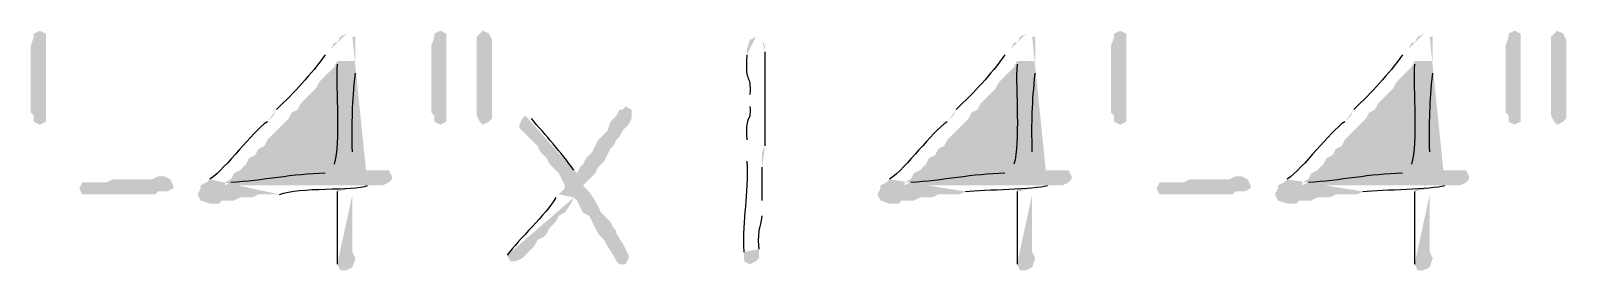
# Model space of a CAD drawing. Header units: inches. Extents: x -167 to 6071, y -6287 to -2731.
# Drawn here: x 613.98 to 640.97, y -5986.82 to -5982.6 of the extents above; entities that cross this region are included whole.
import ezdxf

# ---------------------------------------------------------------- set-up
doc = ezdxf.new("R2010")
doc.units = ezdxf.units.IN
doc.header["$LTSCALE"] = 96
doc.header["$MEASUREMENT"] = 0
doc.layers.add('PDF_Geometry', color=7, linetype='Continuous', true_color=0x4a4a4a)
doc.layers.add('PDF_Solid Fills', color=7, linetype='Continuous')

msp = doc.modelspace()

# ---------------------------------------------------------------- hatches: boundary and pattern name
at = {"layer": 'PDF_Solid Fills', "transparency": 33554559}
for points in [[(614.25, -5982.869), (614.25, -5984.202), (614.143, -5984.255), (614.037, -5984.202), (614.037, -5984.095), (613.983, -5984.042), (613.983, -5982.869), (614.037, -5982.709), (614.037, -5982.655), (614.143, -5982.602), (614.25, -5982.655)], [(621.183, -5982.602), (621.077, -5982.655), (621.077, -5982.709), (621.023, -5982.869), (621.023, -5984.042), (621.077, -5984.095), (621.077, -5984.202), (621.183, -5984.255), (621.29, -5984.202), (621.29, -5982.655)], [(621.93, -5982.602), (621.877, -5982.655), (621.823, -5982.709), (621.823, -5984.095), (621.877, -5984.202), (621.93, -5984.255), (622.037, -5984.202), (622.09, -5984.149), (622.09, -5982.762), (622.037, -5982.655)], [(633.237, -5982.869), (633.237, -5984.202), (633.13, -5984.255), (633.023, -5984.202), (633.023, -5984.095), (632.97, -5984.042), (632.97, -5982.869), (633.023, -5982.709), (633.023, -5982.655), (633.13, -5982.602), (633.237, -5982.655)], [(640.063, -5982.602), (639.957, -5982.655), (639.957, -5982.709), (639.903, -5982.869), (639.903, -5984.042), (639.957, -5984.095), (639.957, -5984.202), (640.063, -5984.255), (640.17, -5984.202), (640.17, -5982.655)], [(640.81, -5982.602), (640.757, -5982.655), (640.703, -5982.709), (640.703, -5984.095), (640.757, -5984.202), (640.81, -5984.255), (640.917, -5984.202), (640.97, -5984.149), (640.97, -5982.762), (640.917, -5982.655)], [(624.437, -5983.935), (624.383, -5983.989), (624.33, -5983.989), (624.277, -5984.095), (624.17, -5984.202), (624.117, -5984.362), (624.063, -5984.415), (623.957, -5984.522), (623.85, -5984.735), (623.743, -5984.842), (623.69, -5984.949), (623.637, -5985.002), (623.583, -5985.109), (623.263, -5985.109), (623.317, -5985.215), (623.37, -5985.322), (623.37, -5985.375), (623.263, -5985.482), (623.53, -5985.535), (623.583, -5985.589), (623.637, -5985.695), (623.69, -5985.802), (623.797, -5985.855), (623.85, -5985.962), (623.957, -5986.175), (624.063, -5986.282), (624.117, -5986.389), (624.223, -5986.549), (624.277, -5986.655), (624.33, -5986.709), (624.437, -5986.709), (624.49, -5986.602), (624.49, -5986.549), (624.437, -5986.442), (624.383, -5986.335), (624.277, -5986.175), (624.277, -5986.122), (624.223, -5986.069), (624.17, -5985.962), (624.117, -5985.909), (624.01, -5985.802), (623.957, -5985.695), (623.903, -5985.589), (623.797, -5985.429), (623.69, -5985.322), (623.903, -5985.109), (623.957, -5985.002), (624.063, -5984.895), (624.17, -5984.682), (624.223, -5984.629), (624.277, -5984.522), (624.33, -5984.469), (624.383, -5984.362), (624.49, -5984.255), (624.543, -5984.149), (624.543, -5983.989)], [(616.33, -5985.162), (616.223, -5985.162), (616.117, -5985.215), (615.423, -5985.215), (615.317, -5985.269), (614.89, -5985.269), (614.837, -5985.375), (614.89, -5985.482), (616.17, -5985.482), (616.223, -5985.429), (616.383, -5985.429), (616.49, -5985.375), (616.49, -5985.322), (616.437, -5985.215)], [(635.263, -5985.162), (635.157, -5985.162), (635.05, -5985.215), (634.357, -5985.215), (634.25, -5985.269), (633.823, -5985.269), (633.77, -5985.375), (633.823, -5985.482), (635.103, -5985.482), (635.157, -5985.429), (635.317, -5985.429), (635.423, -5985.375), (635.423, -5985.322), (635.37, -5985.215)]]:
    msp.add_hatch(color=256, dxfattribs=at).paths.add_polyline_path(points)
h = msp.add_hatch(color=256, dxfattribs=at)
h.paths.add_polyline_path([(619.53, -5982.655), (619.423, -5982.709), (619.37, -5982.815), (619.317, -5982.815), (619.263, -5982.922), (619.157, -5983.029)], flags=0)
h.paths.add_polyline_path([(618.303, -5983.989), (618.25, -5984.095), (618.143, -5984.202)], flags=0)
h.paths.add_polyline_path([(617.13, -5985.215), (617.077, -5985.269), (616.97, -5985.322), (616.97, -5985.375), (616.917, -5985.482), (616.97, -5985.589), (617.13, -5985.642), (617.29, -5985.642), (617.343, -5985.589), (617.557, -5985.589), (617.663, -5985.535), (617.877, -5985.535), (617.983, -5985.482), (618.357, -5985.482)], flags=0)
h.paths.add_polyline_path([(619.903, -5985.322), (620.17, -5985.322), (617.397, -5985.322), (617.397, -5985.269), (617.503, -5985.215), (617.557, -5985.109), (617.663, -5985.055), (617.77, -5984.949), (617.823, -5984.842), (617.93, -5984.789), (617.983, -5984.682), (618.09, -5984.629), (618.143, -5984.522), (618.25, -5984.415), (618.303, -5984.362), (618.41, -5984.255), (618.517, -5984.149), (618.57, -5984.042), (618.677, -5983.989), (618.73, -5983.882), (618.837, -5983.775), (618.89, -5983.722), (618.997, -5983.615), (619.05, -5983.509), (619.157, -5983.402), (619.21, -5983.349), (619.317, -5983.242), (619.37, -5983.135), (619.69, -5983.135), (619.69, -5982.709), (619.637, -5982.709)], flags=0)
h = msp.add_hatch(color=256, dxfattribs=at)
h.paths.add_polyline_path([(631.477, -5982.655), (631.37, -5982.709), (631.317, -5982.815), (631.263, -5982.815), (631.21, -5982.922), (631.103, -5983.029)], flags=0)
h.paths.add_polyline_path([(630.25, -5983.989), (630.197, -5984.095), (630.09, -5984.202)], flags=0)
h.paths.add_polyline_path([(629.077, -5985.215), (629.023, -5985.269), (628.917, -5985.322), (628.917, -5985.375), (628.863, -5985.482), (628.917, -5985.589), (629.077, -5985.642), (629.237, -5985.642), (629.29, -5985.589), (629.503, -5985.589), (629.61, -5985.535), (629.823, -5985.535), (629.93, -5985.482), (630.303, -5985.482), (630.41, -5985.429)], flags=0)
h.paths.add_polyline_path([(631.85, -5985.322), (632.117, -5985.322), (629.343, -5985.322), (629.343, -5985.269), (629.45, -5985.215), (629.503, -5985.109), (629.61, -5985.055), (629.717, -5984.949), (629.77, -5984.842), (629.877, -5984.789), (629.93, -5984.682), (630.037, -5984.629), (630.09, -5984.522), (630.197, -5984.415), (630.25, -5984.362), (630.357, -5984.255), (630.463, -5984.149), (630.517, -5984.042), (630.623, -5983.989), (630.677, -5983.882), (630.783, -5983.775), (630.837, -5983.722), (630.943, -5983.615), (630.997, -5983.509), (631.103, -5983.402), (631.157, -5983.349), (631.263, -5983.242), (631.317, -5983.135), (631.637, -5983.135), (631.637, -5982.709), (631.583, -5982.709)], flags=0)
h = msp.add_hatch(color=256, dxfattribs=at)
h.paths.add_polyline_path([(638.463, -5982.655), (638.357, -5982.709), (638.303, -5982.815), (638.25, -5982.815), (638.197, -5982.922), (638.09, -5983.029)], flags=0)
h.paths.add_polyline_path([(637.237, -5983.989), (637.183, -5984.095), (637.077, -5984.202)], flags=0)
h.paths.add_polyline_path([(636.063, -5985.215), (636.01, -5985.269), (635.903, -5985.322), (635.903, -5985.375), (635.85, -5985.482), (635.903, -5985.589), (636.063, -5985.642), (636.223, -5985.642), (636.277, -5985.589), (636.49, -5985.589), (636.597, -5985.535), (636.81, -5985.535), (636.917, -5985.482), (637.29, -5985.482), (637.397, -5985.429)], flags=0)
h.paths.add_polyline_path([(638.837, -5985.322), (639.103, -5985.322), (636.33, -5985.322), (636.33, -5985.269), (636.437, -5985.215), (636.49, -5985.109), (636.597, -5985.055), (636.703, -5984.949), (636.757, -5984.842), (636.863, -5984.789), (636.917, -5984.682), (637.023, -5984.629), (637.077, -5984.522), (637.183, -5984.415), (637.237, -5984.362), (637.343, -5984.255), (637.45, -5984.149), (637.503, -5984.042), (637.61, -5983.989), (637.663, -5983.882), (637.77, -5983.775), (637.823, -5983.722), (637.93, -5983.615), (637.983, -5983.509), (638.09, -5983.402), (638.143, -5983.349), (638.25, -5983.242), (638.303, -5983.135), (638.623, -5983.135), (638.623, -5982.709), (638.57, -5982.709)], flags=0)
h = msp.add_hatch(color=256, dxfattribs=at)
h.paths.add_polyline_path([(626.73, -5982.709), (626.623, -5982.762), (626.57, -5982.922), (626.57, -5983.029)], flags=0)
h.paths.add_polyline_path([(626.623, -5983.722), (626.623, -5983.935)], flags=0)
h.paths.add_polyline_path([(626.57, -5984.522), (626.57, -5984.895)], flags=0)
h.paths.add_polyline_path([(626.517, -5986.495), (626.517, -5986.655), (626.623, -5986.709), (626.73, -5986.655), (626.783, -5986.602), (626.783, -5986.442)], flags=0)
h.paths.add_polyline_path([(626.837, -5985.855), (626.837, -5985.589)], flags=0)
h.paths.add_polyline_path([(626.837, -5985.002), (626.837, -5984.735), (626.89, -5984.629)], flags=0)
h.paths.add_polyline_path([(626.89, -5982.975), (626.89, -5982.869), (626.837, -5982.762)], flags=0)
h = msp.add_hatch(color=256, dxfattribs=at)
h.paths.add_polyline_path([(619.69, -5983.135), (619.37, -5983.135), (619.37, -5983.189)], flags=0)
h.paths.add_polyline_path([(619.317, -5984.949), (619.317, -5985.109), (619.157, -5985.109)], flags=0)
h.paths.add_polyline_path([(617.503, -5985.269), (617.397, -5985.322), (620.17, -5985.322), (620.277, -5985.269), (620.33, -5985.215), (620.33, -5985.162), (620.277, -5985.055), (619.637, -5985.055), (619.637, -5984.735)], flags=0)
h.paths.add_polyline_path([(619.69, -5983.349), (619.69, -5983.242)], flags=0)
h = msp.add_hatch(color=256, dxfattribs=at)
h.paths.add_polyline_path([(631.637, -5983.135), (631.317, -5983.135), (631.317, -5983.189)], flags=0)
h.paths.add_polyline_path([(631.263, -5984.949), (631.263, -5985.109), (631.103, -5985.109)], flags=0)
h.paths.add_polyline_path([(629.45, -5985.269), (629.343, -5985.322), (632.117, -5985.322), (632.223, -5985.269), (632.277, -5985.215), (632.277, -5985.162), (632.223, -5985.055), (631.583, -5985.055), (631.583, -5984.735)], flags=0)
h.paths.add_polyline_path([(631.637, -5983.349), (631.637, -5983.242)], flags=0)
h = msp.add_hatch(color=256, dxfattribs=at)
h.paths.add_polyline_path([(638.623, -5983.135), (638.303, -5983.135), (638.303, -5983.189)], flags=0)
h.paths.add_polyline_path([(638.25, -5984.949), (638.25, -5985.109), (638.09, -5985.109)], flags=0)
h.paths.add_polyline_path([(636.437, -5985.269), (636.33, -5985.322), (639.103, -5985.322), (639.21, -5985.269), (639.263, -5985.215), (639.263, -5985.162), (639.21, -5985.055), (638.57, -5985.055), (638.57, -5984.735)], flags=0)
h.paths.add_polyline_path([(638.623, -5983.349), (638.623, -5983.242)], flags=0)
h = msp.add_hatch(color=256, dxfattribs=at)
h.paths.add_polyline_path([(622.677, -5984.095), (622.623, -5984.149), (622.57, -5984.255), (622.57, -5984.309), (622.623, -5984.362), (622.73, -5984.469), (622.89, -5984.629), (622.943, -5984.735), (623.05, -5984.842), (623.103, -5984.949), (623.21, -5985.055), (623.263, -5985.109), (623.583, -5985.109), (623.53, -5985.055)], flags=0)
h.paths.add_polyline_path([(622.783, -5984.149), (622.73, -5984.149)], flags=0)
h = msp.add_hatch(color=256, dxfattribs=at)
h.paths.add_polyline_path([(619.637, -5985.375), (619.37, -5985.375), (619.37, -5985.429)], flags=0)
h.paths.add_polyline_path([(619.37, -5986.709), (619.423, -5986.815), (619.53, -5986.815), (619.637, -5986.762), (619.69, -5986.602), (619.637, -5986.495), (619.637, -5985.482)], flags=0)
h = msp.add_hatch(color=256, dxfattribs=at)
h.paths.add_polyline_path([(623.263, -5985.482), (623.21, -5985.535)], flags=0)
h.paths.add_polyline_path([(622.357, -5986.549), (622.41, -5986.655), (622.517, -5986.655), (622.623, -5986.602), (622.73, -5986.495), (622.837, -5986.389), (622.89, -5986.282), (622.997, -5986.229), (623.05, -5986.175), (623.103, -5986.069), (623.21, -5985.962), (623.263, -5985.855), (623.37, -5985.802), (623.477, -5985.642), (623.53, -5985.535)], flags=0)
h = msp.add_hatch(color=256, dxfattribs=at)
h.paths.add_polyline_path([(631.583, -5985.375), (631.317, -5985.375), (631.317, -5985.429)], flags=0)
h.paths.add_polyline_path([(631.317, -5986.709), (631.37, -5986.815), (631.477, -5986.815), (631.583, -5986.762), (631.637, -5986.602), (631.583, -5986.495), (631.583, -5985.482)], flags=0)
h = msp.add_hatch(color=256, dxfattribs=at)
h.paths.add_polyline_path([(638.57, -5985.375), (638.303, -5985.375), (638.303, -5985.429)], flags=0)
h.paths.add_polyline_path([(638.303, -5986.709), (638.357, -5986.815), (638.463, -5986.815), (638.57, -5986.762), (638.623, -5986.602), (638.57, -5986.495), (638.57, -5985.482)], flags=0)

# ---------------------------------------------------------------- linework, layer by layer
at = {"layer": 'PDF_Geometry', "color": 7}
for points in [[(619.157, -5983.029), (618.91, -5983.378), (618.618, -5983.679), (618.303, -5983.989)], [(619.37, -5983.189), (619.341, -5983.64), (619.43, -5984.564), (619.317, -5984.949)], [(626.57, -5983.029), (626.531, -5983.591), (626.648, -5983.325), (626.623, -5983.722)], [(626.89, -5984.629), (626.89, -5984.078), (626.89, -5983.527), (626.89, -5982.975)], [(631.103, -5983.029), (630.856, -5983.378), (630.565, -5983.679), (630.25, -5983.989)], [(631.317, -5983.189), (631.287, -5983.641), (631.377, -5984.564), (631.263, -5984.949)], [(638.09, -5983.029), (637.843, -5983.378), (637.551, -5983.679), (637.237, -5983.989)], [(638.303, -5983.189), (638.274, -5983.641), (638.364, -5984.564), (638.25, -5984.949)], [(619.637, -5984.735), (619.628, -5984.181), (619.632, -5983.889), (619.69, -5983.349)], [(631.583, -5984.735), (631.574, -5984.182), (631.579, -5983.888), (631.637, -5983.349)], [(638.57, -5984.735), (638.561, -5984.181), (638.566, -5983.889), (638.623, -5983.349)], [(626.623, -5983.935), (626.645, -5984.273), (626.539, -5984.007), (626.57, -5984.522)], [(618.143, -5984.202), (617.858, -5984.394), (617.442, -5985), (617.13, -5985.215)], [(623.53, -5985.055), (623.302, -5984.736), (623.038, -5984.447), (622.783, -5984.149)], [(630.09, -5984.202), (629.805, -5984.394), (629.389, -5984.999), (629.077, -5985.215)], [(637.077, -5984.202), (636.791, -5984.394), (636.375, -5985), (636.063, -5985.215)], [(626.57, -5984.895), (626.604, -5985.518), (626.482, -5985.869), (626.517, -5986.495)], [(626.837, -5985.589), (626.837, -5985.393), (626.837, -5985.198), (626.837, -5985.002)], [(619.157, -5985.109), (618.594, -5985.119), (618.057, -5985.243), (617.503, -5985.269)], [(618.357, -5985.482), (618.702, -5985.343), (619.652, -5985.423), (619.903, -5985.322)], [(631.103, -5985.109), (630.541, -5985.119), (630.004, -5985.243), (629.45, -5985.269)], [(630.41, -5985.429), (630.774, -5985.39), (631.605, -5985.396), (631.85, -5985.322)], [(638.09, -5985.109), (637.527, -5985.119), (636.99, -5985.243), (636.437, -5985.269)], [(637.397, -5985.429), (637.761, -5985.39), (638.591, -5985.396), (638.837, -5985.322)], [(619.37, -5985.429), (619.37, -5985.855), (619.37, -5986.282), (619.37, -5986.709)], [(623.21, -5985.535), (623.046, -5985.834), (622.556, -5986.269), (622.357, -5986.549)], [(631.317, -5985.429), (631.317, -5985.855), (631.317, -5986.282), (631.317, -5986.709)], [(638.303, -5985.429), (638.303, -5985.855), (638.303, -5986.282), (638.303, -5986.709)], [(626.783, -5986.442), (626.754, -5985.982), (626.819, -5986.136), (626.837, -5985.855)]]:
    msp.add_open_spline(points, degree=3, dxfattribs=at)

doc.saveas('drawing.dxf')
